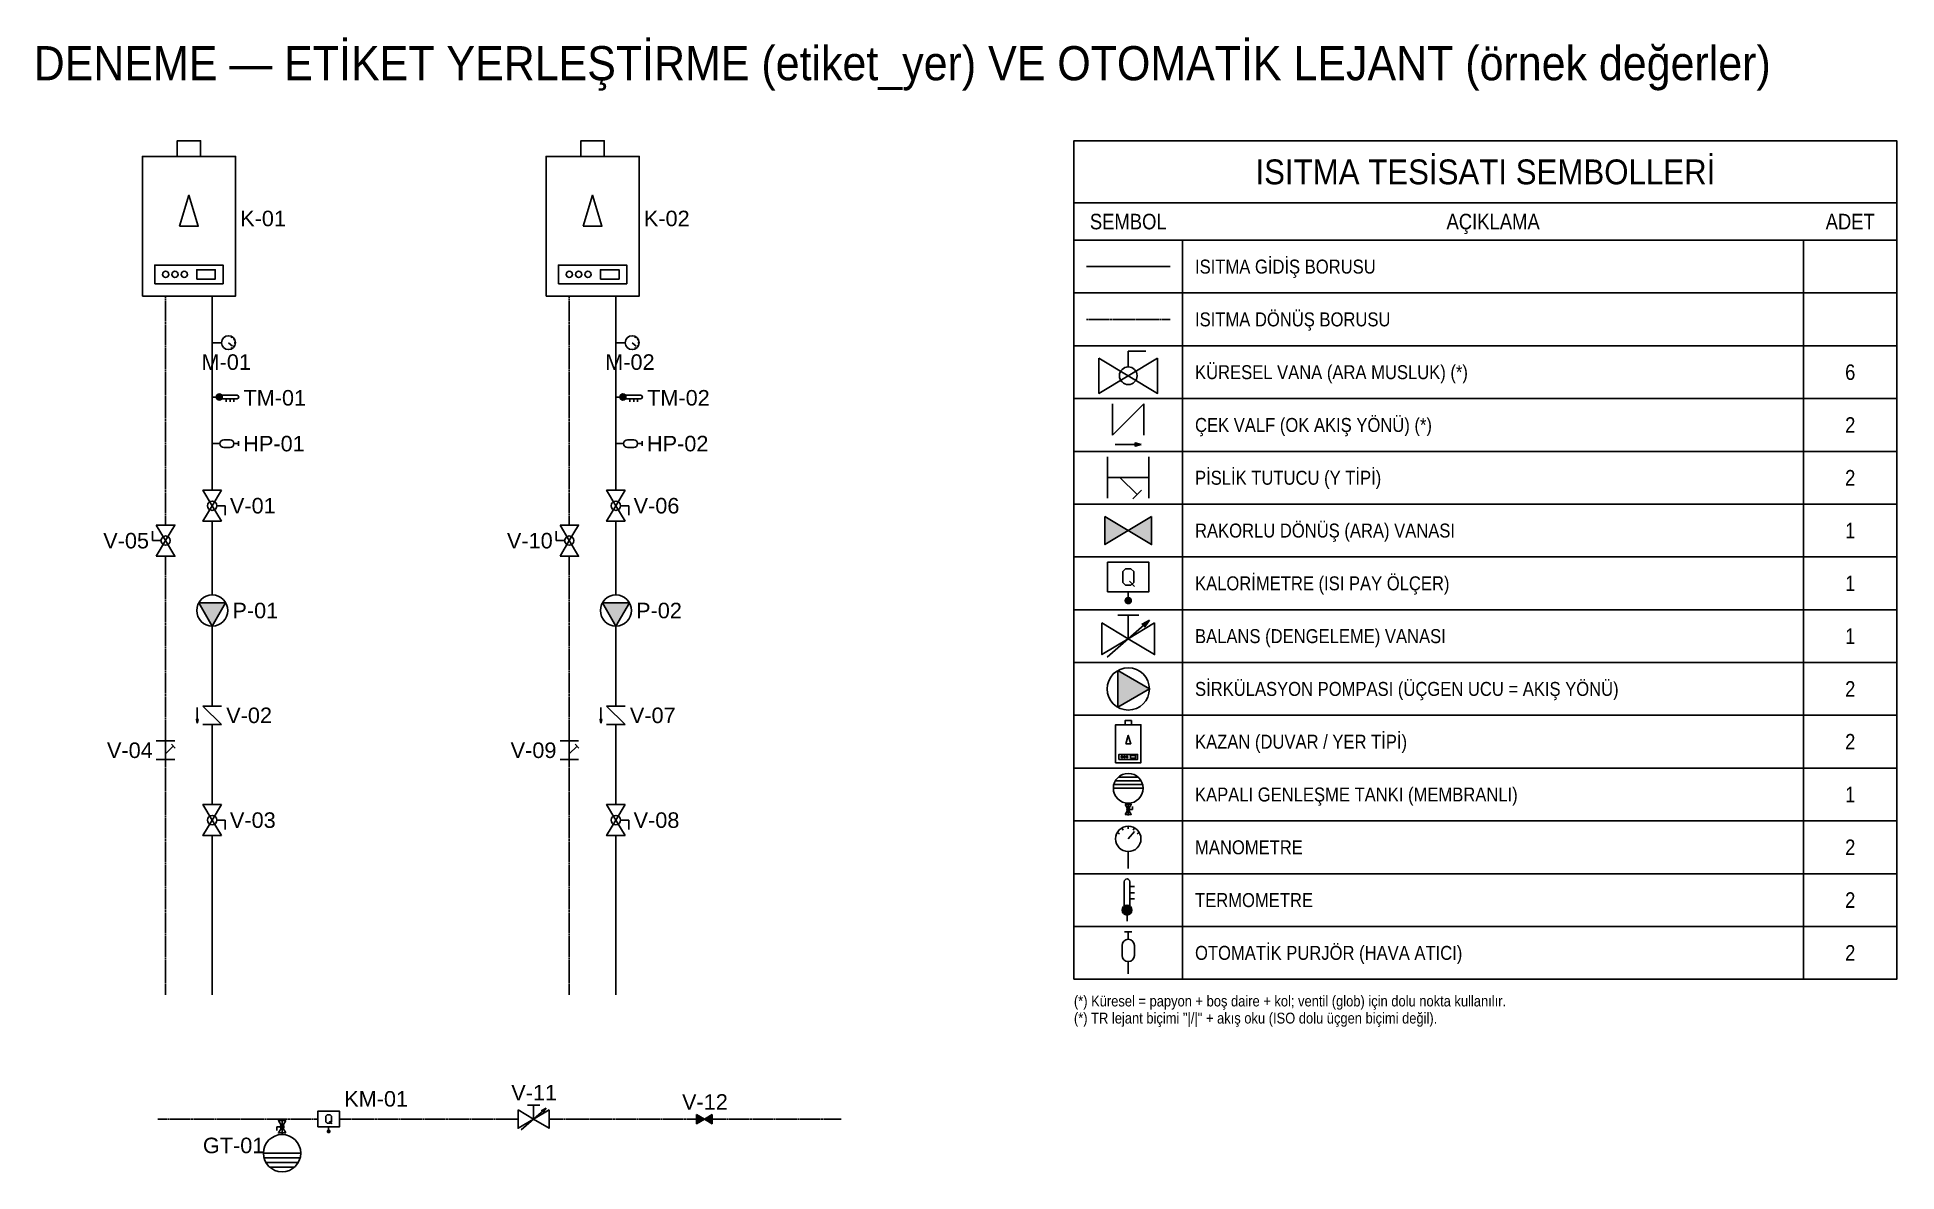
# Model space of a CAD drawing. Header units: centimetres. Extents: x 2 to 1200, y -674 to 57.
import ezdxf
from ezdxf.enums import TextEntityAlignment as Align

# ---------------------------------------------------------------- set-up
doc = ezdxf.new("R2010")
doc.units = ezdxf.units.CM
doc.linetypes.add('DASHED', pattern=[1.524, 1.27, -0.254])
for name, color, linetype in [('ROTAS-ISITMA-DONUS', 30, 'DASHED'), ('ROTAS-ISITMA-GIDIS', 10, 'Continuous'), ('ROTAS-ISITMA-SEMBOL', 1, 'Continuous'), ('ROTAS-LEJANT-BASLIK', 5, 'Continuous'), ('ROTAS-LEJANT-CERCEVE', 8, 'Continuous'), ('ROTAS-LEJANT-SEMBOL', 7, 'Continuous'), ('ROTAS-LEJANT-YAZI', 7, 'Continuous'), ('ROTAS-SEMBOL-NO', 3, 'Continuous')]:
    doc.layers.add(name, color=color, linetype=linetype)
doc.styles.add('ROTAS', font='arial.ttf')

# ---------------------------------------------------------------- blocks, each defined once
blk = doc.blocks.new('ROTAS-IS-KAZAN')
for points in [[(-7.5, 90), (7.5, 90), (7.5, 100), (-7.5, 100)], [(-30, 0), (30, 0), (30, 90), (-30, 90)], [(-6, 45), (6, 45), (0, 65)], [(-22, 8), (22, 8), (22, 20), (-22, 20)], [(5, 11), (17, 11), (17, 17), (5, 17)]]:
    blk.add_lwpolyline(points, close=True)
for centre in [(-15, 14), (-9, 14), (-3, 14)]:
    blk.add_circle(centre, 2)
at = {"style": 'ROTAS'}
for tag, p, height in [('NO', (32, 51), 10), ('CAP', (32, 39), 8)]:
    blk.add_attdef(tag, p, '', height=height, dxfattribs=at)
blk = doc.blocks.new('ROTAS-SB-KURESEL-VANA')
for p, q in [((0, 3), (0, 8.4)), ((0, 8.4), (6, 8.4))]:
    blk.add_line(p, q)
for points in [[(-10, 6), (-10, -6), (0, 0)], [(10, 6), (10, -6), (0, 0)]]:
    blk.add_lwpolyline(points, close=True)
blk.add_circle((0, 0), 3)
at = {"style": 'ROTAS'}
for tag, p, height in [('NO', (12, 2.2), 10), ('CAP', (12, -9.8), 8)]:
    blk.add_attdef(tag, p, '', height=height, dxfattribs=at)
blk = doc.blocks.new('ROTAS-IS-POMPA')
h = blk.add_hatch(color=256)
h.dxf.hatch_style = 1
h.paths.add_polyline_path([(10, 0), (-5, 8.66), (-5, -8.66)])
blk.add_lwpolyline([(10, 0), (-5, 8.66), (-5, -8.66)], close=True)
blk.add_circle((0, 0), 10)
at = {"style": 'ROTAS'}
for tag, p, height in [('NO', (12, 1), 10), ('CAP', (12, -11), 8)]:
    blk.add_attdef(tag, p, '', height=height, dxfattribs=at)
blk = doc.blocks.new('ROTAS-SB-CEKVALF')
h = blk.add_hatch(color=256)
h.dxf.hatch_style = 1
h.paths.add_polyline_path([(5, -9.6), (2.6, -9), (2.6, -10.2)])
for p, q in [((-6, -6), (-6, 6)), ((-6, -6), (6, 6)), ((6, -6), (6, 6)), ((-5, -9.6), (5, -9.6))]:
    blk.add_line(p, q)
blk.add_lwpolyline([(5, -9.6), (2.6, -9), (2.6, -10.2)], close=True)
at = {"style": 'ROTAS'}
for tag, p, height in [('NO', (8, -1.1), 10), ('CAP', (8, -13.1), 8)]:
    blk.add_attdef(tag, p, '', height=height, dxfattribs=at)
blk = doc.blocks.new('ROTAS-SB-PISLIK-TUTUCU')
for p, q in [((-6, -6), (-6, 6)), ((6, -6), (6, 6)), ((-6, 0), (6, 0)), ((-2.4, 0), (2.55, -4.95)), ((1.28, -6.22), (3.82, -3.68))]:
    blk.add_line(p, q)
at = {"style": 'ROTAS'}
for tag, p, height in [('NO', (8, 0.89), 10), ('CAP', (8, -11.11), 8)]:
    blk.add_attdef(tag, p, '', height=height, dxfattribs=at)
blk = doc.blocks.new('ROTAS-IS-MANOMETRE')
for p, q in [((-1.8, 13.62), (-2.25, 14.4)), ((0, 14.1), (0, 15)), ((1.8, 13.62), (2.25, 14.4)), ((-3.12, 12.3), (-3.9, 12.75)), ((0, 10.5), (2.19, 13.1)), ((3.12, 12.3), (3.9, 12.75)), ((0, 0), (0, 6))]:
    blk.add_line(p, q)
blk.add_circle((0, 10.5), 4.5)
at = {"style": 'ROTAS'}
for tag, p, height in [('NO', (6.5, 8.5), 10), ('CAP', (6.5, -3.5), 8)]:
    blk.add_attdef(tag, p, '', height=height, dxfattribs=at)
blk = doc.blocks.new('ROTAS-IS-TERMOMETRE')
h = blk.add_hatch(color=256)
h.dxf.hatch_style = 1
h.paths.add_polyline_path([(2, 4.5), (1.93, 5.02), (1.73, 5.5), (1.41, 5.91), (1, 6.23), (0.52, 6.43), (0, 6.5), (-0.52, 6.43), (-1, 6.23), (-1.41, 5.91), (-1.73, 5.5), (-1.93, 5.02), (-2, 4.5), (-1.93, 3.98), (-1.73, 3.5), (-1.41, 3.09), (-1, 2.77), (-0.52, 2.57), (0, 2.5), (0.52, 2.57), (1, 2.77), (1.41, 3.09), (1.73, 3.5), (1.93, 3.98)])
for p, q in [((-1.1, 6.2), (-1.1, 16)), ((1.1, 6.2), (1.1, 16)), ((1.1, 14), (3, 14)), ((1.1, 11.5), (3, 11.5)), ((1.1, 9), (3, 9)), ((0, 0), (0, 2.5))]:
    blk.add_line(p, q)
blk.add_circle((0, 4.5), 2)
blk.add_arc((0, 16), 1.1, 0, 180)
at = {"style": 'ROTAS'}
for tag, p, height in [('NO', (5, 9.55), 10), ('CAP', (5, -2.45), 8)]:
    blk.add_attdef(tag, p, '', height=height, dxfattribs=at)
blk = doc.blocks.new('ROTAS-IS-PURJOR')
for p, q in [((-1.5, 17), (1.5, 17)), ((0, 14), (0, 17)), ((-2.5, 7.5), (-2.5, 11.5)), ((2.5, 7.5), (2.5, 11.5)), ((0, 0), (0, 5))]:
    blk.add_line(p, q)
for centre, start, end in [((0, 11.5), 0, 180), ((0, 7.5), 180, 360)]:
    blk.add_arc(centre, 2.5, start, end)
at = {"style": 'ROTAS'}
for tag, p, height in [('NO', (4.5, 9.5), 10), ('CAP', (4.5, -2.5), 8)]:
    blk.add_attdef(tag, p, '', height=height, dxfattribs=at)
blk = doc.blocks.new('ROTAS-IS-KALORIMETRE')
h = blk.add_hatch(color=256)
h.dxf.hatch_style = 1
h.paths.add_polyline_path([(1.3, -8), (1.26, -7.66), (1.13, -7.35), (0.92, -7.08), (0.65, -6.87), (0.34, -6.74), (0, -6.7), (-0.34, -6.74), (-0.65, -6.87), (-0.92, -7.08), (-1.13, -7.35), (-1.26, -7.66), (-1.3, -8), (-1.26, -8.34), (-1.13, -8.65), (-0.92, -8.92), (-0.65, -9.13), (-0.34, -9.26), (0, -9.3), (0.34, -9.26), (0.65, -9.13), (0.92, -8.92), (1.13, -8.65), (1.26, -8.34)])
blk.add_line((0, -5), (0, -6.7))
blk.add_lwpolyline([(-7, -5), (7, -5), (7, 5), (-7, 5)], close=True)
for points in [[(-0.92, -2.75), (-1.83, -1.83), (-1.83, 1.83), (-0.92, 2.75), (0.92, 2.75), (1.83, 1.83), (1.83, -1.83), (0.92, -2.75), (-0.92, -2.75)], [(0.46, -1.38), (2.11, -3.21)]]:
    blk.add_lwpolyline(points)
at = {"style": 'ROTAS'}
for tag, p, height in [('NO', (9, -1.15), 10), ('CAP', (9, -13.15), 8)]:
    blk.add_attdef(tag, p, '', height=height, dxfattribs=at)
blk = doc.blocks.new('ROTAS-IS-BALANS-VANASI')
h = blk.add_hatch(color=256)
h.dxf.hatch_style = 1
h.paths.add_polyline_path([(8, 7), (5.25, 5.59), (6.24, 4.46)])
for p, q in [((-4, 9), (4, 9)), ((0, 0), (0, 9)), ((-8, -7), (8, 7))]:
    blk.add_line(p, q)
for points in [[(-10, 6), (-10, -6), (0, 0)], [(10, 6), (10, -6), (0, 0)], [(8, 7), (5.25, 5.59), (6.24, 4.46)]]:
    blk.add_lwpolyline(points, close=True)
at = {"style": 'ROTAS'}
for tag, p, height in [('NO', (12, 2), 10), ('CAP', (12, -10), 8)]:
    blk.add_attdef(tag, p, '', height=height, dxfattribs=at)
blk = doc.blocks.new('ROTAS-IS-RAKORLU-DONUS')
h = blk.add_hatch(color=256)
h.dxf.hatch_style = 1
h.paths.add_polyline_path([(-5, 3), (-5, -3), (0, 0)])
h = blk.add_hatch(color=256)
h.dxf.hatch_style = 1
h.paths.add_polyline_path([(5, 3), (5, -3), (0, 0)])
for points in [[(-5, 3), (-5, -3), (0, 0)], [(5, 3), (5, -3), (0, 0)]]:
    blk.add_lwpolyline(points, close=True)
at = {"style": 'ROTAS'}
for tag, p, height in [('NO', (7, 1), 10), ('CAP', (7, -11), 8)]:
    blk.add_attdef(tag, p, '', height=height, dxfattribs=at)
blk = doc.blocks.new('ROTAS-IS-GENLESME-TANKI')
for p, q in [((-11.6, 25), (11.6, 25)), ((-10.4, 28), (10.4, 28)), ((-7.9, 31), (7.9, 31)), ((-12, 22), (12, 22)), ((0, 0), (0, 10)), ((1.2, 5), (3.4, 5)), ((3.4, 5), (3.4, 7.4))]:
    blk.add_line(p, q)
for points in [[(-2.4, 9), (2.4, 9), (0, 5)], [(-2.4, 1), (2.4, 1), (0, 5)]]:
    blk.add_lwpolyline(points, close=True)
for centre, radius in [((0, 22), 12), ((0, 5), 1.2)]:
    blk.add_circle(centre, radius)
at = {"style": 'ROTAS'}
for tag, p, height in [('NO', (14, 18), 10), ('CAP', (14, 6), 8)]:
    blk.add_attdef(tag, p, '', height=height, dxfattribs=at)

msp = doc.modelspace()

# ---------------------------------------------------------------- linework, layer by layer
at = {"layer": 'ROTAS-ISITMA-DONUS'}
for p, q in [((85, -257.5), (85, -110)), ((345, -257.5), (345, -110)), ((678, -125), (732, -125)), ((85, -396.5), (85, -277.5)), ((345, -396.5), (345, -277.5)), ((85, -560), (85, -408.5)), ((345, -560), (345, -408.5)), ((80, -640), (183, -640)), ((197, -640), (312, -640)), ((332, -640), (427, -640)), ((437, -640), (520, -640))]:
    msp.add_line(p, q, dxfattribs=at)
at = {"layer": 'ROTAS-ISITMA-GIDIS'}
for p, q in [((678, -91), (732, -91)), ((115, -110), (115, -235)), ((375, -110), (375, -235)), ((115, -255), (115, -302.5)), ((375, -255), (375, -302.5)), ((115, -322.5), (115, -374)), ((375, -322.5), (375, -374)), ((115, -386), (115, -437.5)), ((375, -386), (375, -437.5)), ((115, -457.5), (115, -560)), ((375, -457.5), (375, -560))]:
    msp.add_line(p, q, dxfattribs=at)
at = {"layer": 'ROTAS-LEJANT-CERCEVE'}
for p, q in [((740, -74), (740, -108)), ((1140, -74), (1140, -108)), ((740, -108), (740, -142)), ((1140, -108), (1140, -142)), ((740, -142), (740, -176)), ((1140, -142), (1140, -176)), ((740, -176), (740, -210)), ((1140, -176), (1140, -210)), ((740, -210), (740, -244)), ((1140, -210), (1140, -244)), ((740, -244), (740, -278)), ((1140, -244), (1140, -278)), ((740, -278), (740, -312)), ((1140, -278), (1140, -312)), ((740, -312), (740, -346)), ((1140, -312), (1140, -346)), ((740, -346), (740, -380)), ((1140, -346), (1140, -380)), ((740, -380), (740, -414)), ((1140, -380), (1140, -414)), ((740, -414), (740, -448)), ((1140, -414), (1140, -448)), ((740, -448), (740, -482)), ((1140, -448), (1140, -482)), ((740, -482), (740, -516)), ((1140, -482), (1140, -516)), ((740, -516), (740, -550)), ((1140, -516), (1140, -550))]:
    msp.add_line(p, q, dxfattribs=at)
for points in [[(670, -50), (1200, -50), (1200, -10), (670, -10)], [(670, -74), (1200, -74), (1200, -50), (670, -50)], [(670, -108), (1200, -108), (1200, -74), (670, -74)], [(670, -142), (1200, -142), (1200, -108), (670, -108)], [(670, -176), (1200, -176), (1200, -142), (670, -142)], [(670, -210), (1200, -210), (1200, -176), (670, -176)], [(670, -244), (1200, -244), (1200, -210), (670, -210)], [(670, -278), (1200, -278), (1200, -244), (670, -244)], [(670, -312), (1200, -312), (1200, -278), (670, -278)], [(670, -346), (1200, -346), (1200, -312), (670, -312)], [(670, -380), (1200, -380), (1200, -346), (670, -346)], [(670, -414), (1200, -414), (1200, -380), (670, -380)], [(670, -448), (1200, -448), (1200, -414), (670, -414)], [(670, -482), (1200, -482), (1200, -448), (670, -448)], [(670, -516), (1200, -516), (1200, -482), (670, -482)], [(670, -550), (1200, -550), (1200, -516), (670, -516)]]:
    msp.add_lwpolyline(points, close=True, dxfattribs=at)

# ---------------------------------------------------------------- block references
at = {"layer": 'ROTAS-ISITMA-SEMBOL'}
ref = msp.add_blockref('ROTAS-IS-KAZAN', (100, -110), dxfattribs=at)
ref.add_attrib('NO', 'K-01', (133, -65), dxfattribs={"layer": 'ROTAS-SEMBOL-NO', "height": 10, "style": 'ROTAS'})
ref = msp.add_blockref('ROTAS-IS-KAZAN', (360, -110), dxfattribs=at)
ref.add_attrib('NO', 'K-02', (393, -65), dxfattribs={"layer": 'ROTAS-SEMBOL-NO', "height": 10, "style": 'ROTAS'})
ref = msp.add_blockref('ROTAS-IS-MANOMETRE', (115, -140), dxfattribs=dict(at, rotation=-90))
ref.add_attrib('NO', 'M-01', (108.1, -157.5), dxfattribs={"layer": 'ROTAS-SEMBOL-NO', "height": 10, "style": 'ROTAS'})
ref = msp.add_blockref('ROTAS-IS-MANOMETRE', (375, -140), dxfattribs=dict(at, rotation=-90))
ref.add_attrib('NO', 'M-02', (368.1, -157.5), dxfattribs={"layer": 'ROTAS-SEMBOL-NO', "height": 10, "style": 'ROTAS'})
ref = msp.add_blockref('ROTAS-IS-TERMOMETRE', (115, -175), dxfattribs=dict(at, rotation=-90))
ref.add_attrib('NO', 'TM-01', (135.1, -180.5), dxfattribs={"layer": 'ROTAS-SEMBOL-NO', "height": 10, "style": 'ROTAS'})
ref = msp.add_blockref('ROTAS-IS-TERMOMETRE', (375, -175), dxfattribs=dict(at, rotation=-90))
ref.add_attrib('NO', 'TM-02', (395.1, -180.5), dxfattribs={"layer": 'ROTAS-SEMBOL-NO', "height": 10, "style": 'ROTAS'})
ref = msp.add_blockref('ROTAS-IS-PURJOR', (115, -205), dxfattribs=dict(at, rotation=-90))
ref.add_attrib('NO', 'HP-01', (135, -210), dxfattribs={"layer": 'ROTAS-SEMBOL-NO', "height": 10, "style": 'ROTAS'})
ref = msp.add_blockref('ROTAS-IS-PURJOR', (375, -205), dxfattribs=dict(at, rotation=-90))
ref.add_attrib('NO', 'HP-02', (395, -210), dxfattribs={"layer": 'ROTAS-SEMBOL-NO', "height": 10, "style": 'ROTAS'})
ref = msp.add_blockref('ROTAS-SB-KURESEL-VANA', (115, -245), dxfattribs=dict(at, rotation=-90))
ref.add_attrib('NO', 'V-01', (126.4, -250), dxfattribs={"layer": 'ROTAS-SEMBOL-NO', "height": 10, "style": 'ROTAS'})
ref = msp.add_blockref('ROTAS-SB-KURESEL-VANA', (375, -245), dxfattribs=dict(at, rotation=-90))
ref.add_attrib('NO', 'V-06', (386.4, -250), dxfattribs={"layer": 'ROTAS-SEMBOL-NO', "height": 10, "style": 'ROTAS'})
ref = msp.add_blockref('ROTAS-SB-KURESEL-VANA', (85, -267.5), dxfattribs=dict(at, rotation=90))
ref.add_attrib('NO', 'V-05', (44.8, -272.5), dxfattribs={"layer": 'ROTAS-SEMBOL-NO', "height": 10, "style": 'ROTAS'})
ref = msp.add_blockref('ROTAS-SB-KURESEL-VANA', (345, -267.5), dxfattribs=dict(at, rotation=90))
ref.add_attrib('NO', 'V-10', (304.8, -272.5), dxfattribs={"layer": 'ROTAS-SEMBOL-NO', "height": 10, "style": 'ROTAS'})
ref = msp.add_blockref('ROTAS-IS-POMPA', (115, -312.5), dxfattribs=dict(at, rotation=-90))
ref.add_attrib('NO', 'P-01', (128, -317.5), dxfattribs={"layer": 'ROTAS-SEMBOL-NO', "height": 10, "style": 'ROTAS'})
ref = msp.add_blockref('ROTAS-IS-POMPA', (375, -312.5), dxfattribs=dict(at, rotation=-90))
ref.add_attrib('NO', 'P-02', (388, -317.5), dxfattribs={"layer": 'ROTAS-SEMBOL-NO', "height": 10, "style": 'ROTAS'})
ref = msp.add_blockref('ROTAS-SB-CEKVALF', (115, -380), dxfattribs=dict(at, rotation=-90))
ref.add_attrib('NO', 'V-02', (124, -385), dxfattribs={"layer": 'ROTAS-SEMBOL-NO', "height": 10, "style": 'ROTAS'})
ref = msp.add_blockref('ROTAS-SB-CEKVALF', (375, -380), dxfattribs=dict(at, rotation=-90))
ref.add_attrib('NO', 'V-07', (384, -385), dxfattribs={"layer": 'ROTAS-SEMBOL-NO', "height": 10, "style": 'ROTAS'})
ref = msp.add_blockref('ROTAS-SB-PISLIK-TUTUCU', (85, -402.5), dxfattribs=dict(at, rotation=90))
ref.add_attrib('NO', 'V-04', (47.2, -407.5), dxfattribs={"layer": 'ROTAS-SEMBOL-NO', "height": 10, "style": 'ROTAS'})
ref = msp.add_blockref('ROTAS-SB-PISLIK-TUTUCU', (345, -402.5), dxfattribs=dict(at, rotation=90))
ref.add_attrib('NO', 'V-09', (307.2, -407.5), dxfattribs={"layer": 'ROTAS-SEMBOL-NO', "height": 10, "style": 'ROTAS'})
ref = msp.add_blockref('ROTAS-SB-KURESEL-VANA', (115, -447.5), dxfattribs=dict(at, rotation=-90))
ref.add_attrib('NO', 'V-03', (126.4, -452.5), dxfattribs={"layer": 'ROTAS-SEMBOL-NO', "height": 10, "style": 'ROTAS'})
ref = msp.add_blockref('ROTAS-SB-KURESEL-VANA', (375, -447.5), dxfattribs=dict(at, rotation=-90))
ref.add_attrib('NO', 'V-08', (386.4, -452.5), dxfattribs={"layer": 'ROTAS-SEMBOL-NO', "height": 10, "style": 'ROTAS'})
ref = msp.add_blockref('ROTAS-IS-KALORIMETRE', (190, -640), dxfattribs=at)
ref.add_attrib('NO', 'KM-01', (200, -632), dxfattribs={"layer": 'ROTAS-SEMBOL-NO', "height": 10, "style": 'ROTAS'})
ref = msp.add_blockref('ROTAS-IS-BALANS-VANASI', (322, -640), dxfattribs=at)
ref.add_attrib('NO', 'V-11', (307.6, -628), dxfattribs={"layer": 'ROTAS-SEMBOL-NO', "height": 10, "style": 'ROTAS'})
ref = msp.add_blockref('ROTAS-IS-RAKORLU-DONUS', (432, -640), dxfattribs=at)
ref.add_attrib('NO', 'V-12', (417.6, -634), dxfattribs={"layer": 'ROTAS-SEMBOL-NO', "height": 10, "style": 'ROTAS'})
ref = msp.add_blockref('ROTAS-IS-GENLESME-TANKI', (160, -640), dxfattribs=dict(at, rotation=180))
ref.add_attrib('NO', 'GT-01', (109, -662), dxfattribs={"layer": 'ROTAS-SEMBOL-NO', "height": 10, "style": 'ROTAS'})
at = {"layer": 'ROTAS-LEJANT-SEMBOL'}
for name, p, xscale, yscale in [('ROTAS-SB-KURESEL-VANA', (705, -161.3), 1.888888888888889, 1.888888888888889), ('ROTAS-SB-CEKVALF', (705, -189.5), 1.6790123456790127, 1.6790123456790127), ('ROTAS-SB-PISLIK-TUTUCU', (705, -226.8), 2.2253967444161824, 2.2253967444161824), ('ROTAS-IS-RAKORLU-DONUS', (705, -261), 3, 3), ('ROTAS-IS-KALORIMETRE', (705, -290.9), 1.9020979020979023, 1.9020979020979023), ('ROTAS-IS-BALANS-VANASI', (705, -330.7), 1.7000000000000002, 1.7000000000000002), ('ROTAS-IS-POMPA', (705, -363), 1.36, 1.36), ('ROTAS-IS-KAZAN', (705, -410.6), 0.272, 0.272), ('ROTAS-IS-GENLESME-TANKI', (705, -444.6), 0.8, 0.8), ('ROTAS-IS-MANOMETRE', (705, -478.6), 1.8133333333333335, 1.8133333333333335), ('ROTAS-IS-TERMOMETRE', (704.2, -512.6), 1.5906432748538013, 1.5906432748538013), ('ROTAS-IS-PURJOR', (705, -546.6), 1.6, 1.6)]:
    msp.add_blockref(name, p, dxfattribs=dict(at, xscale=xscale, yscale=yscale))

# ---------------------------------------------------------------- texts
at = {"layer": 'ROTAS-LEJANT-BASLIK', "style": 'ROTAS', "width": 0.9}
msp.add_text('DENEME — ETİKET YERLEŞTİRME (etiket_yer) VE OTOMATİK LEJANT (örnek değerler)', height=22, dxfattribs=at).set_placement((0, 40), align=Align.MIDDLE_LEFT)
msp.add_text('ISITMA TESİSATI SEMBOLLERİ', height=16, dxfattribs=at).set_placement((935, -30), align=Align.MIDDLE_CENTER)
at = {"layer": 'ROTAS-LEJANT-YAZI', "style": 'ROTAS', "width": 0.85}
for s, p in [('SEMBOL', (705, -62)), ('AÇIKLAMA', (940, -62)), ('ADET', (1170, -62)), ('6', (1170, -159)), ('2', (1170, -193)), ('2', (1170, -227)), ('1', (1170, -261)), ('1', (1170, -295)), ('1', (1170, -329)), ('2', (1170, -363)), ('2', (1170, -397)), ('1', (1170, -431)), ('2', (1170, -465)), ('2', (1170, -499)), ('2', (1170, -533))]:
    msp.add_text(s, height=10, dxfattribs=at).set_placement(p, align=Align.MIDDLE_CENTER)
for s, height, p in [('ISITMA GİDİŞ BORUSU', 9, (748, -91)), ('ISITMA DÖNÜŞ BORUSU', 9, (748, -125)), ('KÜRESEL VANA (ARA MUSLUK) (*)', 9, (748, -159)), ('ÇEK VALF (OK AKIŞ YÖNÜ) (*)', 9, (748, -193)), ('PİSLİK TUTUCU (Y TİPİ)', 9, (748, -227)), ('RAKORLU DÖNÜŞ (ARA) VANASI', 9, (748, -261)), ('KALORİMETRE (ISI PAY ÖLÇER)', 9, (748, -295)), ('BALANS (DENGELEME) VANASI', 9, (748, -329)), ('SİRKÜLASYON POMPASI (ÜÇGEN UCU = AKIŞ YÖNÜ)', 9, (748, -363)), ('KAZAN (DUVAR / YER TİPİ)', 9, (748, -397)), ('KAPALI GENLEŞME TANKI (MEMBRANLI)', 9, (748, -431)), ('MANOMETRE', 9, (748, -465)), ('TERMOMETRE', 9, (748, -499)), ('OTOMATİK PURJÖR (HAVA ATICI)', 9, (748, -533)), ('(*) Küresel = papyon + boş daire + kol; ventil (glob) için dolu nokta kullanılır.', 7, (670, -564)), ('(*) TR lejant biçimi "|/|" + akış oku (ISO dolu üçgen biçimi değil).', 7, (670, -575))]:
    msp.add_text(s, height=height, dxfattribs=at).set_placement(p, align=Align.MIDDLE_LEFT)

doc.saveas('drawing.dxf')
